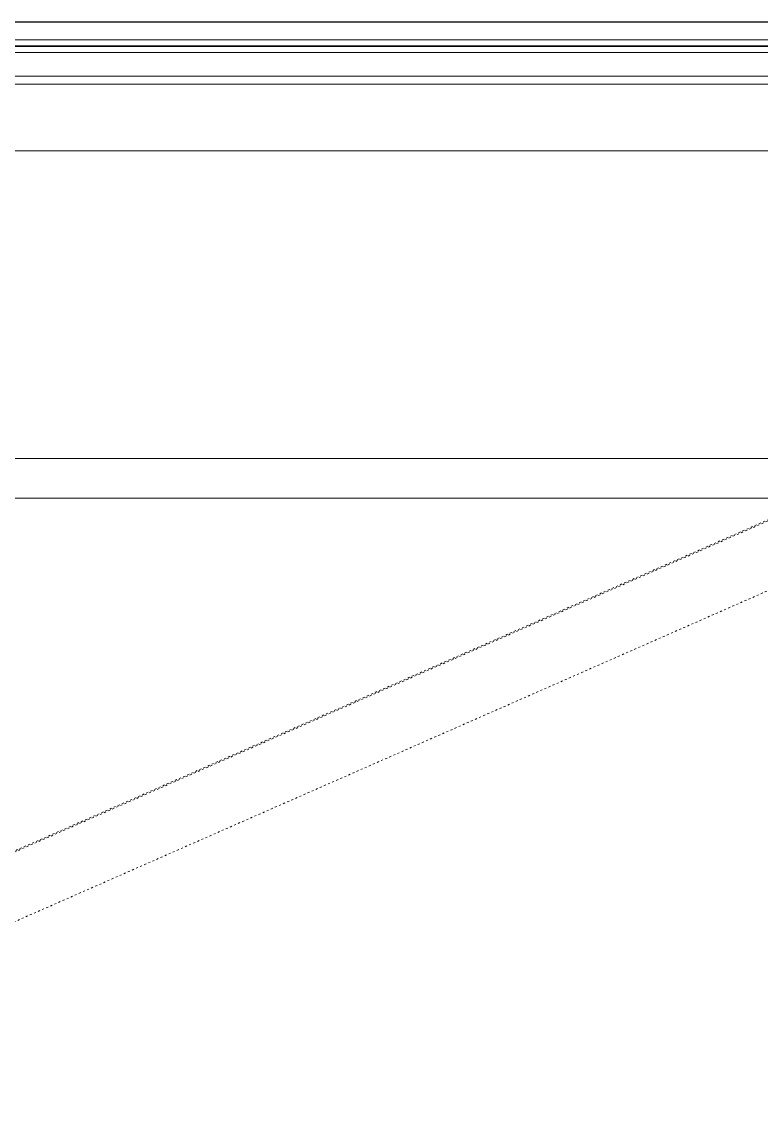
# Model space of a CAD drawing. Extents: x -1133 to 23780, y -1311 to 8245.
# Drawn here: x 20907.4 to 20944.6, y 2769.7 to 2825 of the extents above; entities that cross this region are included whole.
import ezdxf

# ---------------------------------------------------------------- set-up
doc = ezdxf.new("R2010")
doc.units = 0
doc.header["$MEASUREMENT"] = 0
doc.linetypes.add('DOT2', pattern=[0.125, 0, -0.125])
doc.layers.get('0').update_dxf_attribs({"color": 9, "lineweight": 9})
for name, color, linetype, lineweight in [('06D', 9, 'Continuous', 9), ('20', 9, 'DOT2', 9), ('35', 9, 'Continuous', 9), ('40B', 9, 'Continuous', 9), ('cam s', 8, 'Continuous', 9)]:
    doc.layers.add(name, color=color, linetype=linetype, lineweight=lineweight)

# ---------------------------------------------------------------- blocks, each defined once
blk = doc.blocks.new('fsdfsfsfsfd')
at = {"layer": '06D'}
for p, q in [((52607.25, -74585.327), (52607.25, -74485.445)), ((52613.74, -74585.314), (52613.74, -74488.072))]:
    blk.add_line(p, q, dxfattribs=at)
at = {"layer": '06D', "elevation": 0}
blk.add_lwpolyline([(52591.75, -74474.977), (52589.75, -74474.977), (52589.75, -74595.977), (52591.75, -74595.977)], dxfattribs=at)
at = {"layer": '20', "elevation": 0}
blk.add_lwpolyline([(52607.49, -74590.872), (52562.943, -74489.432)], dxfattribs=at)
at = {"layer": 'cam s', "lineweight": 20}
for p, q in [((52610.612, -74486.423), (52610.612, -74584.204)), ((52611.012, -74486.423), (52611.012, -74584.204)), ((52612.212, -74486.423), (52612.212, -74583.514)), ((52612.512, -74486.423), (52612.512, -74583.514)), ((52612.55, -74486.423), (52612.55, -74583.514)), ((52612.85, -74486.423), (52612.85, -74583.514))]:
    blk.add_line(p, q, dxfattribs=at)
blk = doc.blocks.new('ÇATI KATI PLANI')
at = {"layer": '40B'}
blk.add_lwpolyline([(19790, 2617.5), (20097.5, 2617.5), (20105, 2617.5), (20105, 2825), (21877.5, 2825), (21877.5, 2365), (19797.5, 2365), (19790, 2365), (19790, 2617.5)], close=True, dxfattribs=at)
at = {"rotation": 90}
blk.add_blockref('fsdfsfsfsfd', (-53602.977, -49788.75), dxfattribs=at)

msp = doc.modelspace()

# ---------------------------------------------------------------- linework, layer by layer
at = {"layer": '35'}
msp.add_lwpolyline([(19799.5, 2371), (21815.5, 2371), (21815.5, 2447), (21889.5, 2447), (21889.5, 2553), (21865.5, 2553), (21865.5, 2743), (21815.5, 2743), (21815.5, 2803), (20189.5, 2802.999)], dxfattribs=at)

# ---------------------------------------------------------------- block references
msp.add_blockref('ÇATI KATI PLANI', (0, 0))
at = {"rotation": 90}
for p in [(-53602.847, -49788.75), (-53594.847, -49788.75)]:
    msp.add_blockref('fsdfsfsfsfd', p, dxfattribs=at)

doc.saveas('drawing.dxf')
